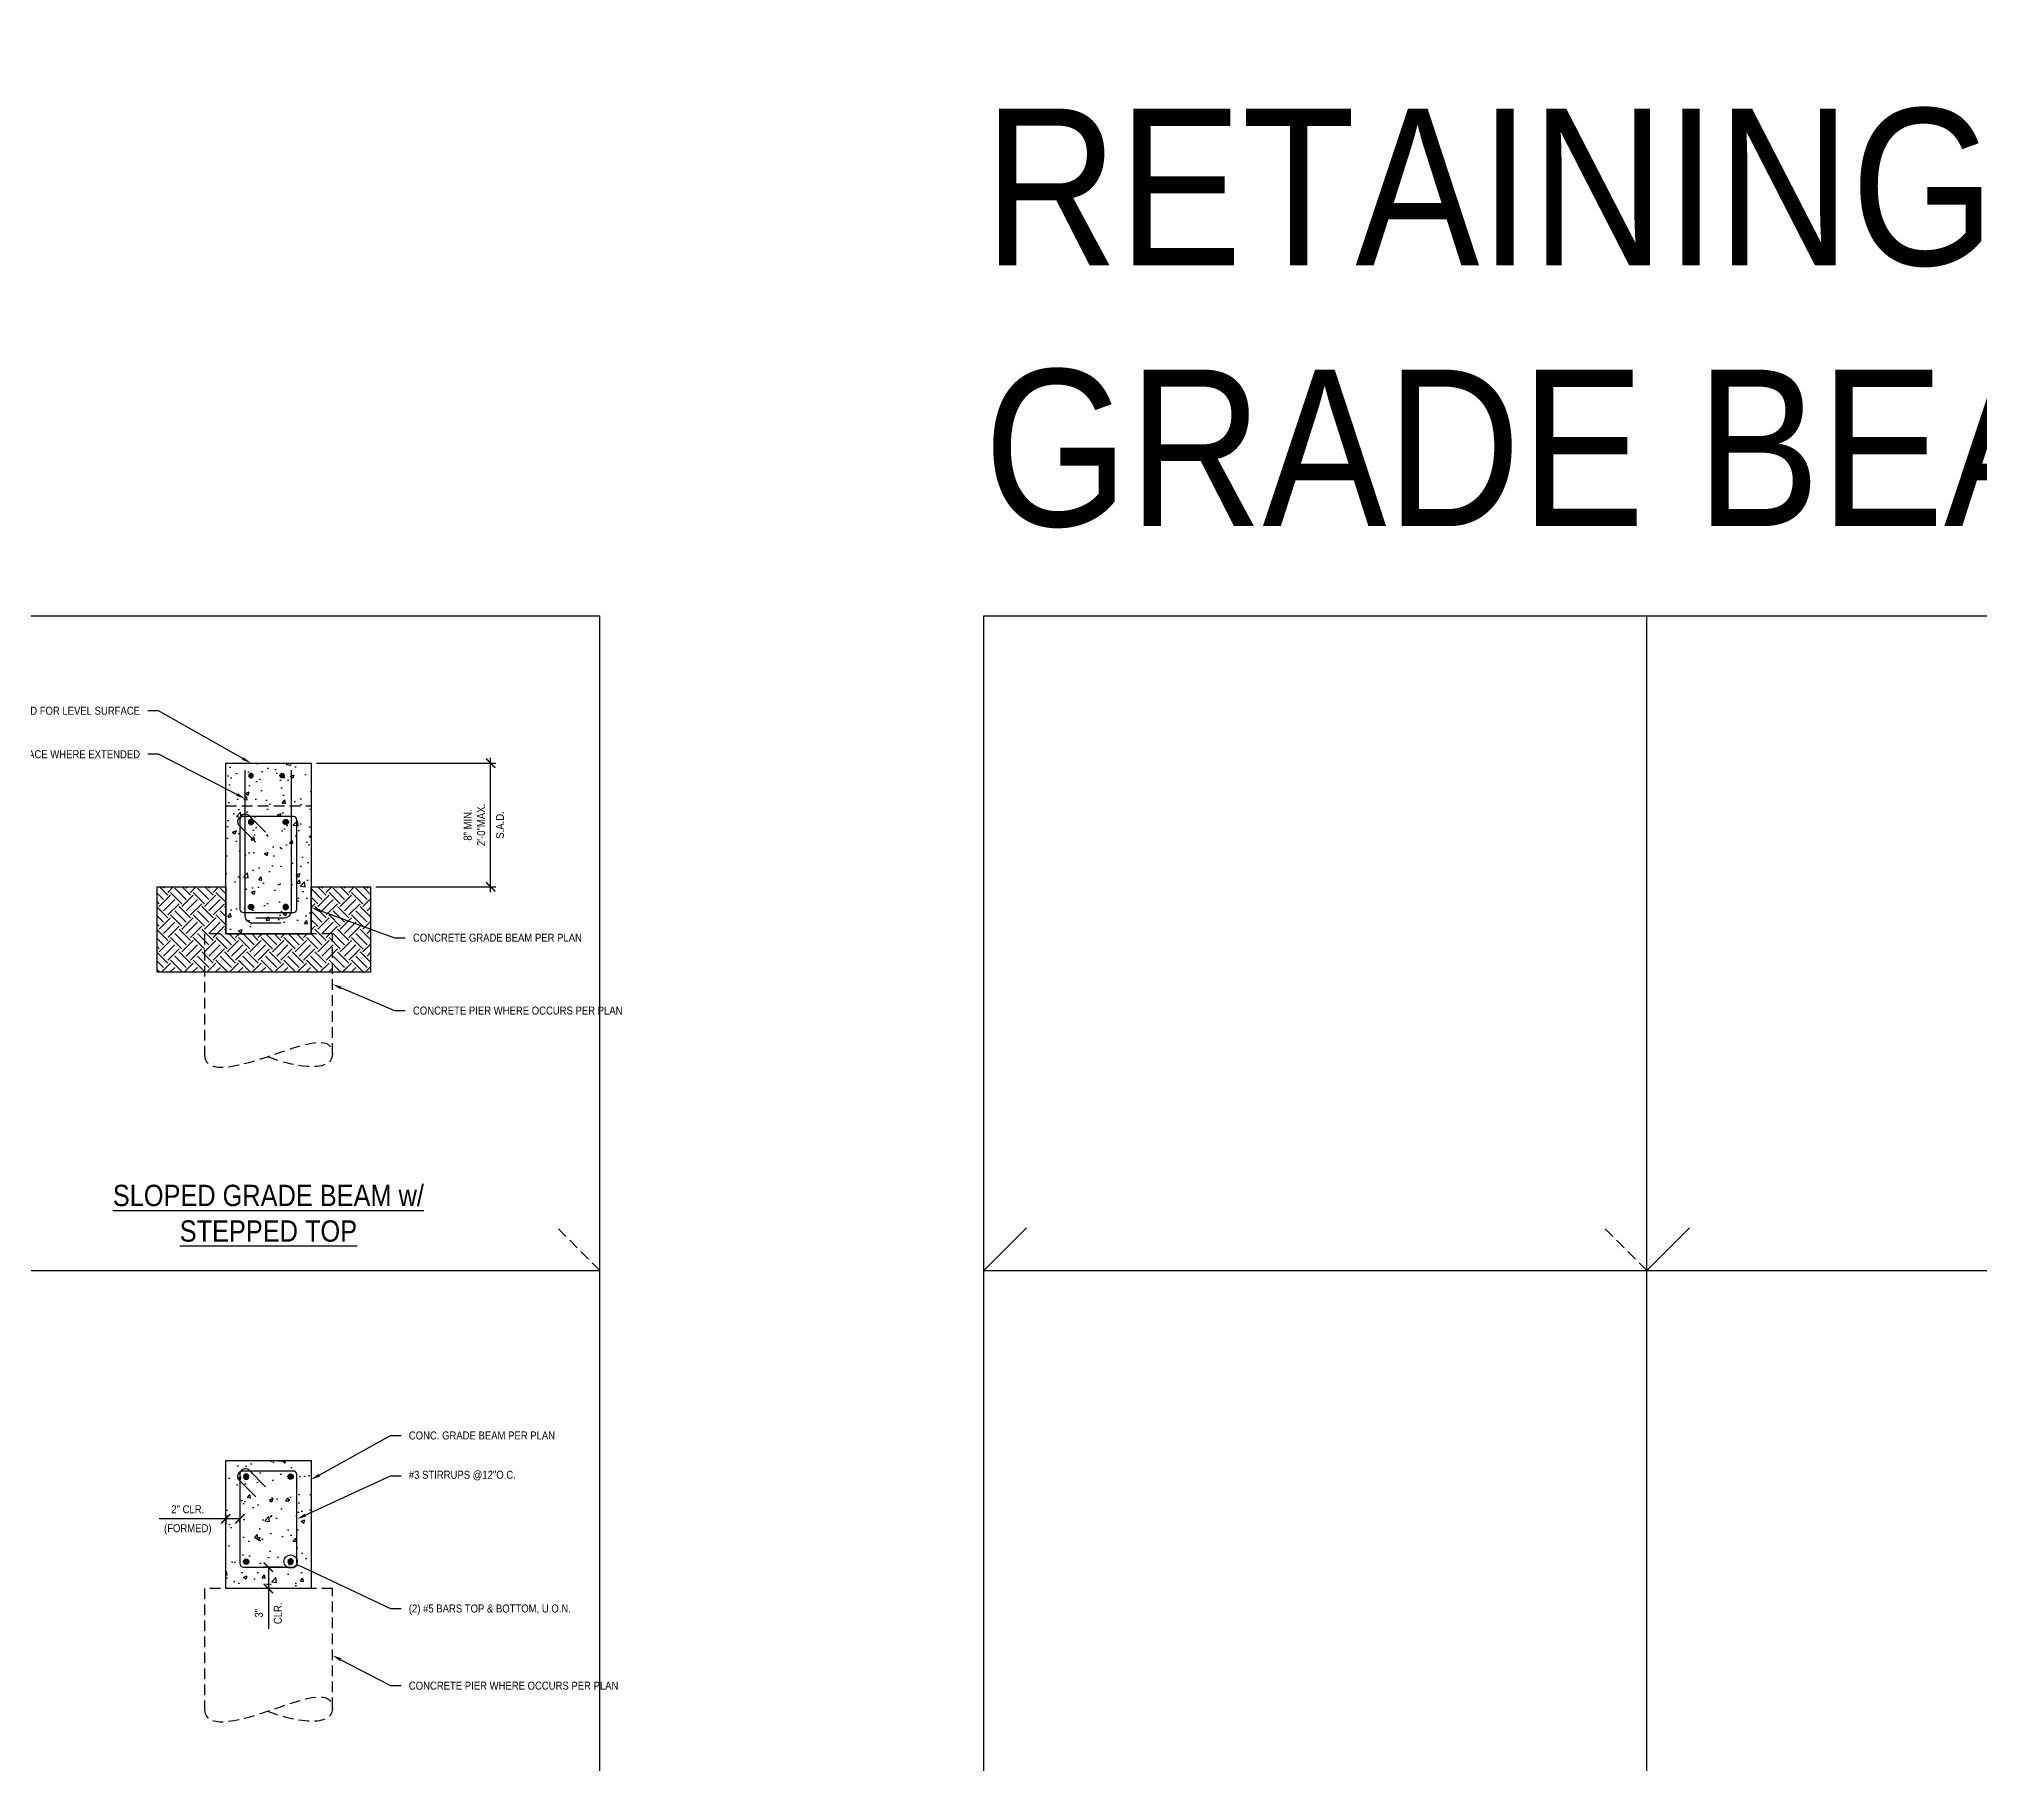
# Model space of a CAD drawing. Header units: inches. Extents: x -2661 to 42767, y -1222 to 9099.
# Drawn here: x -188 to 84.8, y 1590.3 to 1832.7 of the extents above; entities that cross this region are included whole.
import ezdxf
from ezdxf import colors
from ezdxf.entities.mleader import LeaderData, LeaderLine
from ezdxf.math import Vec2, Vec3

# ---------------------------------------------------------------- set-up
doc = ezdxf.new("R2010")
doc.units = ezdxf.units.IN
doc.header["$LTSCALE"] = 12
doc.header["$MEASUREMENT"] = 0
doc.header["$PDMODE"] = 3
doc.linetypes.add('HIDDEN2', pattern=[0.1875, 0.125, -0.0625])
doc.layers.get('0').update_dxf_attribs({"linetype": 'CONTINUOUS'})
doc.layers.get('DefPoints').update_dxf_attribs({"color": 251, "linetype": 'CONTINUOUS'})
doc.layers.add('DESIGNER COMMENTS', color=221, linetype='CONTINUOUS', plot=False)
doc.layers.add('S-ANNO-GRID-NONPLOT', color=251, linetype='CONTINUOUS', plot=False)
for name, color, linetype in [('S-ANNO-DIMS', 2, 'CONTINUOUS'), ('S-ANNO-NOTE', 4, 'CONTINUOUS'), ('S-CONC', 4, 'CONTINUOUS'), ('S-GRADE', 3, 'CONTINUOUS'), ('S-REBAR', 7, 'CONTINUOUS')]:
    doc.layers.add(name, color=color, linetype=linetype)
doc.layers.add('S-ANNO-NONPLOT', color=253, linetype='CONTINUOUS', plot=False, transparency=0.5)
doc.layers.add('S-HATCH-SOIL', color=7, linetype='CONTINUOUS', true_color=0x8f8f8f, transparency=0.8)
doc.layers.add('S-HATCH2', color=2, linetype='CONTINUOUS', transparency=0.5)
doc.styles.add('Arial', font='arial.ttf', dxfattribs={"width": 0.85})
doc.dimstyles.new('DIM-12_Se', dxfattribs={"dimscale": 12, "dimtxt": 0.09375, "dimasz": 0.109375, "dimexe": 0.0625, "dimexo": 0.0625, "dimgap": 0.0625, "dimtad": 1, "dimdec": 4, "dimzin": 11, "dimdsep": 46, "dimlunit": 4, "dimtxsty": 'Arial', "dimblk": 'ARCHTICK', "dimcen": 0.125, "dimdle": 0.0625, "dimclrd": 256, "dimclre": 256, "dimclrt": 4, "dimadec": 0, "dimazin": 0, "dimtfac": 0.75, "dimtdec": 4, "dimtmove": 0, "dimatfit": 3, "dimfxl": 1, "dimfrac": 1, "dimtolj": 1, "dimtzin": 0, "dimarcsym": 0})

# ---------------------------------------------------------------- blocks, each defined once
blk = doc.blocks.new('Se_24x36_STARTERS_GRID')
for p, q in [((-372.84, 276), (-279.63, 276)), ((-372.84, 184), (-372.84, 276)), ((-279.63, -92), (-279.63, 276)), ((-279.63, 276), (-186.42, 276)), ((-93.21, 276), (0, 276)), ((0, 184), (0, 276)), ((-372.84, 184), (-366.84, 190)), ((-279.63, 184), (-273.63, 190)), ((-372.84, 92), (-372.84, 184)), ((-372.84, 184), (-279.63, 184)), ((-279.63, 184), (-186.42, 184)), ((-93.21, 184), (0, 184)), ((0, 92), (0, 184))]:
    blk.add_line(p, q)
at = {"linetype": 'HIDDEN2'}
for p, q in [((-279.63, 184), (-285.63, 190)), ((0, 184), (-6, 190))]:
    blk.add_line(p, q, dxfattribs=at)
blk = doc.blocks.new('*U521')
h = blk.add_hatch(color=256)
h.dxf.hatch_style = 1
h.paths.add_polyline_path([(0.375, 0, 1), (-0.375, 0, 1)])
at = {"color": 0}
blk.add_circle((0, 0), 0.375, dxfattribs=at)
blk = doc.blocks.new('*U226')
at = {"color": 0, "linetype": 'ByBlock'}
blk.add_open_spline([(0, 0), (0, -2.97), (9.04, -0.78), (17.92, 3.04), (18.01, 0), (18.01, -3.04), (11.7, -1.6), (8.9, -0.41)], degree=3, knots=[0, 0, 0, 0, 8.908055, 18.018583, 18.018583, 18.018583, 27.129112, 27.129112, 27.129112, 27.129112], dxfattribs=at)
blk = doc.blocks.new('_DotBlank')
at = {"color": 0, "lineweight": -2}
blk.add_line((-0.5, 0), (-1, 0), dxfattribs=at)
blk.add_circle((0, 0), 0.5, dxfattribs=at)
blk = doc.blocks.new('_ARCHTICK')
at = {"color": 0, "linetype": 'ByBlock', "const_width": 0.15}
blk.add_lwpolyline([(-0.5, -0.5), (0.5, 0.5)], dxfattribs=at)
blk = doc.blocks.new('*D2146')
at = {"layer": 'DefPoints', "color": 0, "transparency": 16777216}
for p in [(-155.7, 1617.85), (-152.98, 1617.85), (-152.98, 1614.85)]:
    blk.add_point(p, dxfattribs=at)
at = {"layer": 'S-ANNO-DIMS', "lineweight": -2, "transparency": 16777216}
for p, q in [((-153.73, 1617.85), (-156.45, 1617.85)), ((-155.7, 1617.85), (-155.7, 1614.1)), ((-153.73, 1614.85), (-156.45, 1614.85)), ((-155.7, 1614.85), (-155.7, 1609.18))]:
    blk.add_line(p, q, dxfattribs=at)
at = {"layer": 'S-ANNO-DIMS', "lineweight": -2, "transparency": 16777216, "xscale": 1.3125, "yscale": 1.3125, "zscale": 1.3125}
for p, rotation in [((-155.7, 1617.85), 90), ((-155.7, 1614.85), 270)]:
    blk.add_blockref('_ARCHTICK', p, dxfattribs=dict(at, rotation=rotation))
at = {"layer": 'S-ANNO-DIMS', "color": 4, "transparency": 16777216, "char_height": 1.125, "attachment_point": 5, "rotation": 90, "style": 'Arial'}
for s, insert in [('\\A1;CLR.', (-154.37, 1611.36)), ('\\A1;3"', (-157.03, 1611.36))]:
    blk.add_mtext(s, dxfattribs=dict(at, insert=insert))
blk = doc.blocks.new('*D2147')
at = {"layer": 'DefPoints', "color": 0, "transparency": 16777216}
for p in [(-161.7, 1625.37), (-159.7, 1625.37), (-159.7, 1624.64)]:
    blk.add_point(p, dxfattribs=at)
at = {"layer": 'S-ANNO-DIMS', "lineweight": -2, "transparency": 16777216}
for p, q in [((-161.7, 1624.64), (-171.07, 1624.64)), ((-159.7, 1624.64), (-162.45, 1624.64)), ((-161.7, 1624.62), (-161.7, 1623.89)), ((-159.7, 1624.62), (-159.7, 1623.89))]:
    blk.add_line(p, q, dxfattribs=at)
at = {"layer": 'S-ANNO-DIMS', "lineweight": -2, "transparency": 16777216, "xscale": 1.3125, "yscale": 1.3125, "zscale": 1.3125, "rotation": 180}
blk.add_blockref('_ARCHTICK', (-161.7, 1624.64), dxfattribs=at)
at = {"layer": 'S-ANNO-DIMS', "lineweight": -2, "transparency": 16777216, "xscale": 1.3125, "yscale": 1.3125, "zscale": 1.3125}
blk.add_blockref('_ARCHTICK', (-159.7, 1624.64), dxfattribs=at)
at = {"layer": 'S-ANNO-DIMS', "color": 4, "transparency": 16777216, "char_height": 1.125, "attachment_point": 5, "style": 'Arial'}
for s, insert in [('\\A1;2" CLR.', (-167.04, 1625.97)), ('\\A1;(FORMED)', (-167.04, 1623.15))]:
    blk.add_mtext(s, dxfattribs=dict(at, insert=insert))
blk = doc.blocks.new('*D2141')
at = {"layer": 'DefPoints', "color": 0, "transparency": 16777216}
for p in [(-149.7, 1730.85), (-124.47, 1730.85), (-141.33, 1713.47)]:
    blk.add_point(p, dxfattribs=at)
at = {"layer": 'S-ANNO-DIMS', "lineweight": -2, "transparency": 16777216}
for p, q in [((-148.95, 1730.85), (-123.72, 1730.85)), ((-124.47, 1712.72), (-124.47, 1731.6)), ((-140.58, 1713.47), (-123.72, 1713.47))]:
    blk.add_line(p, q, dxfattribs=at)
at = {"layer": 'S-ANNO-DIMS', "lineweight": -2, "transparency": 16777216, "xscale": 1.3125, "yscale": 1.3125, "zscale": 1.3125}
for p, rotation in [((-124.47, 1730.85), 90), ((-124.47, 1713.47), 270)]:
    blk.add_blockref('_ARCHTICK', p, dxfattribs=dict(at, rotation=rotation))
at = {"layer": 'S-ANNO-DIMS', "color": 4, "transparency": 16777216, "char_height": 1.125, "attachment_point": 5, "rotation": 90, "style": 'Arial'}
for s, insert in [('\\A1;8" MIN.\\P2\'-0"MAX.', (-126.73, 1722.16)), ('\\A1;S.A.D.', (-123.14, 1722.16))]:
    blk.add_mtext(s, dxfattribs=dict(at, insert=insert))
blk = doc.blocks.new('*U286')
h = blk.add_hatch(color=256)
h.dxf.hatch_style = 1
h.paths.add_polyline_path([(0.3125, 0, 1), (-0.3125, 0, 1)])
at = {"color": 0}
blk.add_circle((0, 0), 0.3125, dxfattribs=at)

msp = doc.modelspace()

# ---------------------------------------------------------------- hatches: boundary and pattern name
at = {"layer": 'S-HATCH-SOIL'}
h = msp.add_hatch(dxfattribs=at)
h.set_pattern_fill('EARTH', color=256, scale=9, angle=45, style=0)
h.set_pattern_definition([(45, (-4204.6073, 290.343), (2e-16, 3.1819805), [2.25, -2.25]), (45, (-4205.204, 290.9395), (2e-16, 3.1819805), [2.25, -2.25]), (45, (-4205.8006, 291.5362), (2e-16, 3.1819805), [2.25, -2.25]), (135, (-4205.8006, 291.934), (-3.1819805, 7e-16), [2.25, -2.25]), (135, (-4205.204, 292.5305), (-3.1819805, 7e-16), [2.25, -2.25]), (135, (-4204.6073, 293.1272), (-3.1819805, 7e-16), [2.25, -2.25])])
h.paths.add_polyline_path([(-171.33344, 1713.46576), (-161.70453, 1713.46576), (-161.70453, 1706.85224), (-149.70453, 1706.85224), (-149.70453, 1713.46576), (-141.33344, 1713.46576), (-141.33344, 1701.46576), (-171.33344, 1701.46576)])
at = {"layer": 'S-HATCH2'}
h = msp.add_hatch(dxfattribs=at)
h.set_pattern_fill('AR-CONC', color=256, scale=0.75, style=0)
h.set_pattern_definition([(50, (-346.6006, 1364.689), (5.37945, -0.47064), [0.5625, -6.1875]), (355, (-346.6006, 1364.689), (-1.040635, 5.64144), [0.45, -4.95]), (100.4514, (-346.1523, 1364.6496), (4.338816, 5.1708), [0.47805, -5.258566]), (46.1842, (-346.6006, 1366.189), (8.00431, -1.24139), [0.84375, -9.28125]), (96.6356, (-345.9335, 1366.085), (7.00996, 7.30589), [0.71708, -7.88785]), (351.1842, (-346.6006, 1366.189), (7.00996, 7.30589), [0.675, -7.425]), (21, (-345.8506, 1365.814), (4.476803, -3.01964), [0.5625, -6.1875]), (326, (-345.8506, 1365.814), (1.824865, 5.438625), [0.45, -4.95]), (71.4514, (-345.4775, 1365.562), (6.30167, 2.418984), [0.47805, -5.258566]), (37.5, (-346.6006, 1364.6888), (0.091199, 2.496704), [0, -4.89, 0, -5.025, 0, -4.96875]), (7.5, (-346.6006, 1364.6888), (1.973022, 2.958088), [0, -2.865, 0, -4.7775, 0, -1.89375]), (327.5, (-348.273, 1364.6888), (4.003668, -0.169162), [0, -1.875, 0, -5.85, 0, -7.7625]), (317.5, (-349.023, 1364.6888), (4.373896, 0.750787), [0, -2.4375, 0, -3.885, 0, -5.5125])])
h.paths.add_polyline_path([(-161.70453, 1730.85224), (-149.70453, 1730.85224), (-149.70453, 1706.85224), (-161.70453, 1706.85224)])
h = msp.add_hatch(dxfattribs=at)
h.set_pattern_fill('AR-CONC', color=256, scale=0.75, style=0)
h.set_pattern_definition([(50, (-225.521, 1272.689), (5.37945, -0.47064), [0.5625, -6.1875]), (355, (-225.521, 1272.689), (-1.040635, 5.64144), [0.45, -4.95]), (100.4514, (-225.0727, 1272.6496), (4.33882, 5.1708), [0.47805, -5.258566]), (46.1842, (-225.521, 1274.189), (8.00431, -1.2414), [0.84375, -9.28125]), (96.6356, (-224.854, 1274.085), (7.00996, 7.30589), [0.71708, -7.88785]), (351.1842, (-225.521, 1274.189), (7.00996, 7.30589), [0.675, -7.425]), (21, (-224.771, 1273.814), (4.476803, -3.01964), [0.5625, -6.1875]), (326, (-224.771, 1273.814), (1.824865, 5.438625), [0.45, -4.95]), (71.4514, (-224.398, 1273.562), (6.30167, 2.41898), [0.47805, -5.258566]), (37.5, (-225.521, 1272.6888), (0.091199, 2.496704), [0, -4.89, 0, -5.025, 0, -4.96875]), (7.5, (-225.521, 1272.6888), (1.973022, 2.958088), [0, -2.865, 0, -4.7775, 0, -1.89375]), (327.5, (-227.1934, 1272.6888), (4.003668, -0.169162), [0, -1.875, 0, -5.85, 0, -7.7625]), (317.5, (-227.9434, 1272.6888), (4.373896, 0.750787), [0, -2.4375, 0, -3.885, 0, -5.5125])])
h.paths.add_polyline_path([(-161.70453, 1632.85224), (-149.70453, 1632.85224), (-149.70453, 1614.85224), (-161.70453, 1614.85224)])

# ---------------------------------------------------------------- linework, layer by layer
at = {"layer": 'DESIGNER COMMENTS', "color": 2, "linetype": 'HIDDEN2'}
msp.add_line((-161.70453, 1724.85224), (-149.70453, 1724.85224), dxfattribs=at)
at = {"layer": 'S-ANNO-NONPLOT'}
msp.add_lwpolyline([(-171.33344, 1713.46576), (-161.70453, 1713.46576), (-161.70453, 1706.85224), (-149.70453, 1706.85224), (-149.70453, 1713.46576), (-141.33344, 1713.46576), (-141.33344, 1701.46576), (-171.33344, 1701.46576)], close=True, dxfattribs=at)
at = {"layer": 'S-CONC'}
for points in [[(-161.70453, 1730.85224), (-149.70453, 1730.85224), (-149.70453, 1706.85224), (-161.70453, 1706.85224)], [(-161.70453, 1632.85224), (-149.70453, 1632.85224), (-149.70453, 1614.85224), (-161.70453, 1614.85224)]]:
    msp.add_lwpolyline(points, close=True, dxfattribs=at)
at = {"layer": 'S-CONC', "color": 2, "linetype": 'HIDDEN2'}
for points in [[(-146.70453, 1690.00089), (-146.70453, 1706.85224), (-164.70453, 1706.85224), (-164.71159, 1689.99758)], [(-146.70453, 1598.00089), (-146.70453, 1614.85224), (-164.70452, 1614.85224), (-164.71159, 1597.99758)]]:
    msp.add_lwpolyline(points, dxfattribs=at)
at = {"layer": 'S-GRADE'}
for points in [[(-171.33344, 1713.46576), (-161.70453, 1713.46576)], [(-149.70453, 1713.46576), (-141.33344, 1713.46576)]]:
    msp.add_lwpolyline(points, dxfattribs=at)
at = {"layer": 'S-REBAR'}
for points in [[(-153.95453, 1708.35224), (-157.95453, 1708.35224, -0.414213562), (-158.95453, 1709.35224), (-158.95453, 1729.85224)], [(-157.45453, 1709.10224), (-153.45453, 1709.10224, 0.414213562), (-152.45453, 1710.10224), (-152.45453, 1729.85224)], [(-156.09374, 1721.13595), (-158.4242, 1723.4664, 0.668178638), (-159.70453, 1722.93607), (-159.70453, 1710.33829, 0.414213562), (-159.21847, 1709.85224), (-152.19058, 1709.85224, 0.414213562), (-151.70453, 1710.33829), (-151.70453, 1722.86618, 0.414213562), (-152.19058, 1723.35224), (-159.28836, 1723.35224, 0.668178638), (-159.81869, 1722.07191), (-157.48824, 1719.74145)], [(-156.09374, 1629.13595), (-158.4242, 1631.4664, 0.668178638), (-159.70453, 1630.93607), (-159.70453, 1618.33829, 0.414213562), (-159.21847, 1617.85224), (-152.19058, 1617.85224, 0.414213562), (-151.70453, 1618.33829), (-151.70453, 1630.86618, 0.414213562), (-152.19058, 1631.35224), (-159.28836, 1631.35224, 0.668178638), (-159.81869, 1630.07191), (-157.48824, 1627.74145)]]:
    msp.add_lwpolyline(points, format="xyb", dxfattribs=at)

# ---------------------------------------------------------------- block references
at = {"layer": 'S-ANNO-GRID-NONPLOT'}
for p in [(-109.09998, 1475.54657), (317.73642, 1475.54657)]:
    msp.add_blockref('Se_24x36_STARTERS_GRID', p, dxfattribs=at)
at = {"layer": 'S-CONC', "color": 2, "linetype": 'HIDDEN2'}
for p in [(-164.71159, 1689.99758), (-164.71159, 1597.99758)]:
    msp.add_blockref('*U226', p, dxfattribs=at)
at = {"layer": 'S-REBAR', "linetype": 'ByBlock', "xscale": -1}
for name, p in [('*U286', (-158.14773, 1729.08756)), ('*U521', (-158.14773, 1722.5746)), ('*U521', (-158.82783, 1630.5746))]:
    msp.add_blockref(name, p, dxfattribs=at)
at = {"layer": 'S-REBAR', "linetype": 'ByBlock'}
for name, p in [('*U286', (-153.78123, 1729.08756)), ('*U521', (-153.26132, 1722.5746)), ('*U521', (-152.58122, 1630.5746))]:
    msp.add_blockref(name, p, dxfattribs=at)
at = {"layer": 'S-REBAR', "linetype": 'ByBlock', "rotation": 180}
for p in [(-158.14773, 1710.62987), (-158.82783, 1618.62987)]:
    msp.add_blockref('*U521', p, dxfattribs=at)
at = {"layer": 'S-REBAR', "linetype": 'ByBlock', "xscale": -1, "rotation": 180}
for p in [(-153.26132, 1710.62987), (-152.58122, 1618.62987)]:
    msp.add_blockref('*U521', p, dxfattribs=at)

# ---------------------------------------------------------------- texts
at = {"layer": 'S-ANNO-NOTE', "color": 2, "insert": (-55.09998, 1757.54657), "char_height": 22, "width": 385.2088404, "attachment_point": 7, "style": 'Arial'}
msp.add_mtext('\\A1;\\pxql,t10;RETAINING WALL w/ PIER & GRADE BEAM (CC 08-01)', dxfattribs=at)
at = {"layer": 'S-ANNO-NOTE', "color": 191, "insert": (-155.70453, 1663.54657), "char_height": 3, "width": 46.5599748, "attachment_point": 8, "style": 'Arial'}
msp.add_mtext('\\pxt25;{\\LSLOPED GRADE BEAM w/ STEPPED TOP}', dxfattribs=at)

# ---------------------------------------------------------------- dimensions: what is measured, and where the dimension line sits
at = {"layer": 'S-ANNO-DIMS'}
dim = msp.add_linear_dim(base=(-124.46746, 1730.85224), p1=(-141.33344, 1713.46576), p2=(-149.70453, 1730.85224), angle=90, text='8" MIN.\\P2\'-0"MAX.\\XS.A.D.', dimstyle='DIM-12_Se', dxfattribs=at)
dim.commit()
dim.dimension.update_dxf_attribs({"geometry": '*D2141', "text_midpoint": (-124.46746, 1722.159)})
dim = msp.add_linear_dim(base=(-159.70453, 1624.63718), p1=(-161.70453, 1625.36612), p2=(-159.70453, 1625.36612), text='<> CLR.\\X(FORMED)', dimstyle='DIM-12_Se', dxfattribs=at)
dim.commit()
dim.dimension.update_dxf_attribs({"geometry": '*D2147', "text_midpoint": (-167.0415, 1624.63718), "dimtype": 160})
dim = msp.add_linear_dim(base=(-155.70453, 1617.85224), p1=(-152.98067, 1614.85224), p2=(-152.98067, 1617.85224), angle=90, text='<>\\XCLR.', dimstyle='DIM-12_Se', dxfattribs=at)
dim.commit()
dim.dimension.update_dxf_attribs({"geometry": '*D2146', "text_midpoint": (-155.70453, 1611.35928), "dimtype": 160})

# ---------------------------------------------------------------- leaders
at = {"layer": 'DESIGNER COMMENTS'}
ml = msp.add_multileader_mtext('Standard', dxfattribs=at)
ml.set_content('\\A1;{\\C221;**OR REMOVE BLOCKING  AND CHECK STEEL BEAM FOR COMPRESSION/FULLY UNBRACED**}', color=4, style='Arial')
ml.set_leader_properties(color=2)
ml.build(insert=Vec2(0, 0))
ml.multileader.update_dxf_attribs({"dogleg_length": 0.36, "arrow_head_size": 1.3125, "scale": 12})
ctx = ml.context
ctx.base_point, ctx.scale, ctx.char_height, ctx.arrow_head_size, ctx.landing_gap_size, ctx.plane_origin = Vec3(-821.89359, 2812.87241), 12, 1.125, 1.3125, 1.08, Vec3(-798.84089, 3112.57783)
ctx.text_align_type = 2
notes = []
notes.append((ctx, [(0, (0, 0, 0), (0, 0), (1, 0), 1, [])]))
ctx.mtext.insert, ctx.mtext.width, ctx.mtext.alignment, ctx.mtext.flow_direction = Vec3(-803.19341, 2813.4445), 18.6130968, 3, 5
ml = msp.add_multileader_mtext('Standard', dxfattribs=at)
ml.set_content('\\A1;{\\C221;**OR REMOVE BLOCKING  AND CHECK STEEL BEAM FOR COMPRESSION/FULLY UNBRACED**}', color=4, style='Arial')
ml.set_leader_properties(color=2)
ml.build(insert=Vec2(0, 0))
ml.multileader.update_dxf_attribs({"dogleg_length": 0.36, "arrow_head_size": 1.3125, "scale": 12})
ctx = ml.context
ctx.base_point, ctx.scale, ctx.char_height, ctx.arrow_head_size, ctx.landing_gap_size, ctx.plane_origin = Vec3(-919.29777, 2809.54938), 12, 1.125, 1.3125, 1.08, Vec3(-896.24507, 3109.25481)
ctx.text_align_type = 2
notes.append((ctx, [(0, (0, 0, 0), (0, 0), (1, 0), 1, [])]))
ctx.mtext.insert, ctx.mtext.width, ctx.mtext.alignment, ctx.mtext.flow_direction = Vec3(-900.59759, 2810.12148), 18.6130968, 3, 5
ml = msp.add_multileader_mtext('Standard', dxfattribs=at)
ml.set_content('\\A1;{\\C221;**OR REMOVE BLOCKING  AND CHECK STEEL BEAM FOR COMPRESSION/FULLY UNBRACED**}', color=4, style='Arial')
ml.set_leader_properties(color=2)
ml.build(insert=Vec2(0, 0))
ml.multileader.update_dxf_attribs({"dogleg_length": 0.36, "arrow_head_size": 1.3125, "scale": 12})
ctx = ml.context
ctx.base_point, ctx.scale, ctx.char_height, ctx.arrow_head_size, ctx.landing_gap_size, ctx.plane_origin = Vec3(-801.79391, 2704.25533), 12, 1.125, 1.3125, 1.08, Vec3(-778.74122, 3003.96076)
ctx.text_align_type = 2
notes.append((ctx, [(0, (0, 0, 0), (0, 0), (1, 0), 1, [])]))
ctx.mtext.insert, ctx.mtext.width, ctx.mtext.alignment, ctx.mtext.flow_direction = Vec3(-783.09374, 2704.82743), 18.6130968, 3, 5
ml = msp.add_multileader_mtext('Standard', dxfattribs=at)
ml.set_content('\\A1;{\\C221;**OR REMOVE BLOCKING  AND CHECK STEEL BEAM FOR COMPRESSION/FULLY UNBRACED**}', color=4, style='Arial')
ml.set_leader_properties(color=2)
ml.build(insert=Vec2(0, 0))
ml.multileader.update_dxf_attribs({"dogleg_length": 0.36, "arrow_head_size": 1.3125, "scale": 12})
ctx = ml.context
ctx.base_point, ctx.scale, ctx.char_height, ctx.arrow_head_size, ctx.landing_gap_size, ctx.plane_origin = Vec3(-899.76304, 2702.80006), 12, 1.125, 1.3125, 1.08, Vec3(-876.71034, 3002.50548)
ctx.text_align_type = 2
notes.append((ctx, [(0, (0, 0, 0), (0, 0), (1, 0), 1, [])]))
ctx.mtext.insert, ctx.mtext.width, ctx.mtext.alignment, ctx.mtext.flow_direction = Vec3(-881.06286, 2703.37215), 18.6130968, 3, 5
ml = msp.add_multileader_mtext('Standard', dxfattribs=at)
ml.set_content('\\A1;{\\C221;**OR REMOVE BLOCKING  AND CHECK STEEL BEAM FOR COMPRESSION/FULLY UNBRACED**}', color=4, style='Arial')
ml.set_leader_properties(color=2)
ml.build(insert=Vec2(0, 0))
ml.multileader.update_dxf_attribs({"dogleg_length": 0.36, "arrow_head_size": 1.3125, "scale": 12})
ctx = ml.context
ctx.base_point, ctx.scale, ctx.char_height, ctx.arrow_head_size, ctx.landing_gap_size, ctx.plane_origin = Vec3(-912.68205, 2632.22233), 12, 1.125, 1.3125, 1.08, Vec3(-889.62935, 2924.45911)
ctx.text_align_type = 2
notes.append((ctx, [(0, (0, 0, 0), (0, 0), (1, 0), 1, [])]))
ctx.mtext.insert, ctx.mtext.width, ctx.mtext.alignment, ctx.mtext.flow_direction = Vec3(-893.98187, 2632.79442), 18.6130968, 3, 5
at = {"layer": 'S-ANNO-NOTE'}
ml = msp.add_multileader_mtext('Standard', dxfattribs=at)
ml.set_content('\\A1;STEP TOP OF GRADE BEAM AS REQUIRED FOR LEVEL SURFACE', color=4, style='Arial')
ml.set_leader_properties(color=2)
ml.build(insert=Vec2(0, 0))
ml.multileader.update_dxf_attribs({"dogleg_length": 0.36, "arrow_head_size": 1.3125, "scale": 12})
ctx = ml.context
ctx.base_point, ctx.scale, ctx.char_height, ctx.arrow_head_size, ctx.landing_gap_size, ctx.plane_origin = Vec3(-191.27028, 1738.21091), 12, 1.125, 1.3125, 1.08, Vec3(-120.02065, 2035.98324)
ctx.text_align_type = 2
notes.append((ctx, [(0, (1, 1, 0), (-171.1727, 1738.21091), (-1, 0), 1.5, [(0, [(-158.15521, 1730.85224)], 0, [])])]))
ctx.mtext.insert, ctx.mtext.width, ctx.mtext.alignment, ctx.mtext.flow_direction = Vec3(-173.7527, 1738.78301), 17.75, 3, 5
ml = msp.add_multileader_mtext('Standard', dxfattribs=at)
ml.set_content('\\A1;#4 BAR @12"O.C. EACH WAY EACH FACE WHERE EXTENDED', color=4, style='Arial')
ml.set_leader_properties(color=2)
ml.build(insert=Vec2(0, 0))
ml.multileader.update_dxf_attribs({"dogleg_length": 0.36, "arrow_head_size": 1.3125, "scale": 12})
ctx = ml.context
ctx.base_point, ctx.scale, ctx.char_height, ctx.arrow_head_size, ctx.landing_gap_size, ctx.plane_origin = Vec3(-191.14765, 1732.10617), 12, 1.125, 1.3125, 1.08, Vec3(-120.02065, 2029.11369)
ctx.text_align_type = 2
notes.append((ctx, [(0, (1, 1, 0), (-171.1727, 1732.10617), (-1, 0), 1.5, [(0, [(-158.95453, 1725.84777)], 0, [])])]))
ctx.mtext.insert, ctx.mtext.width, ctx.mtext.alignment, ctx.mtext.flow_direction = Vec3(-173.7527, 1732.66867), 17.75, 3, 5
ml = msp.add_multileader_mtext('Standard', dxfattribs=at)
ml.set_content('{\\C4;CONCRETE GRADE BEAM PER PLAN}', color=4, style='Arial')
ml.set_leader_properties(color=2)
ml.build(insert=Vec2(0, 0))
ml.multileader.update_dxf_attribs({"dogleg_length": 0.36, "arrow_head_size": 1.3125, "scale": 12})
ctx = ml.context
ctx.base_point, ctx.scale, ctx.char_height, ctx.arrow_head_size, ctx.landing_gap_size, ctx.plane_origin = Vec3(-136.45395, 1706.31691), 12, 1.125, 1.3125, 1.08, Vec3(-182.23884, 2004.65173)
notes.append((ctx, [(0, (1, 1, 0), (-137.95395, 1706.31691), (1, 0), 1.5, [(0, [(-149.70453, 1710.57309)], 0, [])])]))
ctx.mtext.insert, ctx.mtext.width, ctx.mtext.flow_direction = Vec3(-135.37395, 1706.87979), 14.7013617, 5
ml = msp.add_multileader_mtext('Standard', dxfattribs=at)
ml.set_content('CONCRETE PIER WHERE OCCURS PER PLAN', color=4, style='Arial')
ml.set_leader_properties(color=2)
ml.build(insert=Vec2(0, 0))
ml.multileader.update_dxf_attribs({"dogleg_length": 0.36, "arrow_head_size": 1.3125, "scale": 12})
ctx = ml.context
ctx.base_point, ctx.scale, ctx.char_height, ctx.arrow_head_size, ctx.landing_gap_size, ctx.plane_origin = Vec3(-136.45395, 1696.07885), 12, 1.125, 1.3125, 1.08, Vec3(-182.23884, 1993.85117)
notes.append((ctx, [(0, (1, 1, 0), (-137.95395, 1696.07885), (1, 0), 1.5, [(0, [(-146.70058, 1699.77253)], 0, [])])]))
ctx.mtext.insert, ctx.mtext.width, ctx.mtext.flow_direction = Vec3(-135.37395, 1696.64135), 14.7013617, 5
ml = msp.add_multileader_mtext('Standard', dxfattribs=at)
ml.set_content('{\\C4;CONCRETE STEM WALL}', color=4, style='Arial')
ml.set_leader_properties(color=2)
ml.build(insert=Vec2(0, 0))
ml.multileader.update_dxf_attribs({"dogleg_length": 0.36, "arrow_head_size": 1.3125, "scale": 12})
ctx = ml.context
ctx.base_point, ctx.scale, ctx.char_height, ctx.arrow_head_size, ctx.landing_gap_size, ctx.plane_origin = Vec3(205.16293, 1697.54241), 12, 1.125, 1.3125, 1.08, Vec3(276.86501, 1942.72181)
ctx.text_align_type = 2
notes.append((ctx, [(0, (1, 1, 0), (224.29578, 1697.54241), (-1, 0), 1.5, [(0, [(233.86703, 1690.8268)], 0, [])])]))
ctx.mtext.insert, ctx.mtext.width, ctx.mtext.alignment, ctx.mtext.flow_direction = Vec3(221.71578, 1698.1145), 25.1297721, 3, 5
ml = msp.add_multileader_mtext('Standard', dxfattribs=at)
ml.set_content('{\\C256;#\\C221;#\\C256; BARS @\\C221;##\\C256;"O.C. }', color=4, style='Arial')
ml.set_leader_properties(color=2)
ml.set_arrow_properties(name='DOTBLANK')
ml.build(insert=Vec2(0, 0))
ml.multileader.update_dxf_attribs({"dogleg_length": 0.36, "arrow_head_size": 1.875, "scale": 12})
ctx = ml.context
ctx.base_point, ctx.scale, ctx.char_height, ctx.arrow_head_size, ctx.landing_gap_size, ctx.plane_origin = Vec3(208.83725, 1689.96928), 12, 1.125, 1.875, 1.08, Vec3(276.86501, 1948.82887)
ctx.text_align_type = 2
notes.append((ctx, [(0, (1, 1, 0), (224.29578, 1689.96928), (-1, 0), 1.5, [(1, [(240.86703, 1676.91369)], 0, [])])]))
ctx.mtext.insert, ctx.mtext.width, ctx.mtext.alignment, ctx.mtext.flow_direction = Vec3(221.71578, 1690.69715), 19.2193138, 3, 5
ml = msp.add_multileader_mtext('Standard', dxfattribs=at)
ml.set_content('{\\C256;#\\C221;#\\C256; BARS @\\C221;##\\C256;"O.C. }', color=4, style='Arial')
ml.set_leader_properties(color=2)
ml.build(insert=Vec2(0, 0))
ml.multileader.update_dxf_attribs({"dogleg_length": 0.36, "arrow_head_size": 1.3125, "scale": 12})
ctx = ml.context
ctx.base_point, ctx.scale, ctx.char_height, ctx.arrow_head_size, ctx.landing_gap_size, ctx.plane_origin = Vec3(208.83725, 1682.44296), 12, 1.125, 1.3125, 1.08, Vec3(276.86501, 1926.78921)
ctx.text_align_type = 2
notes.append((ctx, [(0, (1, 1, 0), (224.29578, 1682.44296), (-1, 0), 1.5, [(0, [(241.86703, 1667.43283)], 0, [])])]))
ctx.mtext.insert, ctx.mtext.width, ctx.mtext.alignment, ctx.mtext.flow_direction = Vec3(221.71578, 1683.17083), 25.1297721, 3, 5
ml = msp.add_multileader_mtext('Standard', dxfattribs=at)
ml.set_content('{\\C221;#} TOP BARS @{\\C221;##}"O.C.', color=4, style='Arial')
ml.set_leader_properties(color=2)
ml.build(insert=Vec2(0, 0))
ml.multileader.update_dxf_attribs({"dogleg_length": 0.36, "arrow_head_size": 1.3125, "scale": 12})
ctx = ml.context
ctx.base_point, ctx.scale, ctx.char_height, ctx.arrow_head_size, ctx.landing_gap_size, ctx.plane_origin = Vec3(180.36414, 1661.09091), 12, 1.125, 1.3125, 1.08, Vec3(206.39681, 1377.04444)
ctx.text_align_type = 2
notes.append((ctx, [(1, (1, 1, 0), (198.19699, 1661.09091), (-1, 0), 1.5, [(0, [(212.52765, 1645.37011)], 0, [])])]))
ctx.mtext.insert, ctx.mtext.width, ctx.mtext.alignment, ctx.mtext.flow_direction = Vec3(195.61699, 1661.81878), 19.2193138, 3, 5
ml = msp.add_multileader_mtext('Standard', dxfattribs=at)
ml.set_content('{\\C221;#} BARS @{\\C221;##}"O.C. TOP & BOTTOM', color=4, style='Arial')
ml.set_leader_properties(color=2)
ml.set_arrow_properties(name='DOTBLANK')
ml.build(insert=Vec2(0, 0))
ml.multileader.update_dxf_attribs({"dogleg_length": 0.36, "arrow_head_size": 1.875, "scale": 12})
ctx = ml.context
ctx.base_point, ctx.scale, ctx.char_height, ctx.arrow_head_size, ctx.landing_gap_size, ctx.plane_origin = Vec3(179.01652, 1656.38696), 12, 1.125, 1.875, 1.08, Vec3(180.44591, 1374.62963)
ctx.text_align_type = 2
notes.append((ctx, [(1, (1, 1, 0), (198.19699, 1656.38696), (-1, 0), 1.5, [(0, [(208.00488, 1644.62099)], 0, [])])]))
ctx.mtext.insert, ctx.mtext.width, ctx.mtext.defined_height, ctx.mtext.alignment, ctx.mtext.flow_direction = Vec3(195.61699, 1656.95905), 16.6970975, 3.37736, 3, 5
ml = msp.add_multileader_mtext('Standard', dxfattribs=at)
ml.set_content('\\A1;CONCRETE WALL PER PLAN', color=4, style='Arial')
ml.set_leader_properties(color=2)
ml.build(insert=Vec2(0, 0))
ml.multileader.update_dxf_attribs({"dogleg_length": 0.36, "arrow_head_size": 1.3125, "scale": 12})
ctx = ml.context
ctx.base_point, ctx.scale, ctx.char_height, ctx.arrow_head_size, ctx.landing_gap_size, ctx.plane_origin = Vec3(-329.24035, 1642.42761), 12, 1.125, 1.3125, 1.08, Vec3(-376.78915, 1939.21398)
notes.append((ctx, [(0, (1, 1, 0), (-330.74035, 1642.42761), (1, 0), 1.5, [(0, [(-341.52728, 1637.6629)], 0, [])])]))
ctx.mtext.insert, ctx.mtext.width, ctx.mtext.flow_direction = Vec3(-328.16035, 1642.9997), 19.5918972, 5
ml = msp.add_multileader_mtext('Standard', dxfattribs=at)
ml.set_content('\\A1;{\\C4;FINISH GRADE, S.A.D.}', color=4, style='Arial')
ml.set_leader_properties(color=2)
ml.build(insert=Vec2(0, 0))
ml.multileader.update_dxf_attribs({"dogleg_length": 0.36, "arrow_head_size": 1.3125, "scale": 12})
ctx = ml.context
ctx.base_point, ctx.scale, ctx.char_height, ctx.arrow_head_size, ctx.landing_gap_size, ctx.plane_origin = Vec3(-329.24035, 1636.42761), 12, 1.125, 1.3125, 1.08, Vec3(-376.78915, 1933.21398)
notes.append((ctx, [(0, (1, 1, 0), (-330.74035, 1636.42761), (1, 0), 1.5, [(0, [(-333.22017, 1631.6629)], 0, [])])]))
ctx.mtext.insert, ctx.mtext.width, ctx.mtext.flow_direction = Vec3(-328.16035, 1637.10138), 19.5918972, 5
ml = msp.add_multileader_mtext('Standard', dxfattribs=at)
ml.set_content('CONCRETE STRUCTURAL SLAB', color=4, style='Arial')
ml.set_leader_properties(color=2)
ml.build(insert=Vec2(0, 0))
ml.multileader.update_dxf_attribs({"dogleg_length": 0.36, "arrow_head_size": 1.3125, "scale": 12})
ctx = ml.context
ctx.base_point, ctx.scale, ctx.char_height, ctx.arrow_head_size, ctx.landing_gap_size, ctx.plane_origin = Vec3(146.55713, 1630.77185), 12, 1.125, 1.3125, 1.08, Vec3(173.08712, 1914.81832)
ctx.text_align_type = 2
notes.append((ctx, [(1, (1, 1, 0), (166.95086, 1630.77185), (-1, 0), 1.5, [(0, [(171.86703, 1637.89862)], 0, [])])]))
ctx.mtext.insert, ctx.mtext.width, ctx.mtext.alignment, ctx.mtext.flow_direction = Vec3(164.37086, 1631.34394), 17.3000508, 3, 5
ml = msp.add_multileader_mtext('Standard', dxfattribs=at)
ml.set_content('{\\C4;CONC. GRADE BEAM PER PLAN}', color=4, style='Arial')
ml.set_leader_properties(color=2)
ml.build(insert=Vec2(0, 0))
ml.multileader.update_dxf_attribs({"dogleg_length": 0.36, "arrow_head_size": 1.3125, "scale": 12})
ctx = ml.context
ctx.base_point, ctx.scale, ctx.char_height, ctx.arrow_head_size, ctx.landing_gap_size, ctx.plane_origin = Vec3(-137.036, 1636.35486), 12, 1.125, 1.3125, 1.08, Vec3(-182.24279, 1922.70277)
notes.append((ctx, [(0, (1, 1, 0), (-138.536, 1636.35486), (1, 0), 1.5, [(0, [(-149.70453, 1630.14393)], 0, [])])]))
ctx.mtext.insert, ctx.mtext.width, ctx.mtext.flow_direction = Vec3(-135.956, 1636.91774), 15.7945233, 5
ml = msp.add_multileader_mtext('Standard', dxfattribs=at)
ml.set_content('\\A1;FINISH GRADE, S.A.D.', color=4, style='Arial')
ml.set_leader_properties(color=2)
ml.build(insert=Vec2(0, 0))
ml.multileader.update_dxf_attribs({"dogleg_length": 0.36, "arrow_head_size": 1.3125, "scale": 12})
ctx = ml.context
ctx.base_point, ctx.scale, ctx.char_height, ctx.arrow_head_size, ctx.landing_gap_size, ctx.plane_origin = Vec3(-233.76227, 1631.48135), 12, 1.125, 1.3125, 1.08, Vec3(-280.11151, 1927.21398)
notes.append((ctx, [(0, (1, 1, 0), (-235.26227, 1631.48135), (1, 0), 1.5, [(0, [(-236.54253, 1625.6629)], 0, [])])]))
ctx.mtext.insert, ctx.mtext.width, ctx.mtext.flow_direction = Vec3(-232.68227, 1632.05344), 9.7642173, 5
ml = msp.add_multileader_mtext('Standard', dxfattribs=at)
ml.set_content('#3 STIRRUPS @12"O.C.', color=4, style='Arial')
ml.set_leader_properties(color=2)
ml.build(insert=Vec2(0, 0))
ml.multileader.update_dxf_attribs({"dogleg_length": 0.36, "arrow_head_size": 1.3125, "scale": 12})
ctx = ml.context
ctx.base_point, ctx.scale, ctx.char_height, ctx.arrow_head_size, ctx.landing_gap_size, ctx.plane_origin = Vec3(-137.036, 1630.66396), 12, 1.125, 1.3125, 1.08, Vec3(-182.24279, 1917.01187)
notes.append((ctx, [(0, (1, 1, 0), (-138.536, 1630.66396), (1, 0), 1.5, [(0, [(-151.70453, 1624.60224)], 0, [])])]))
ctx.mtext.insert, ctx.mtext.width, ctx.mtext.flow_direction = Vec3(-135.956, 1631.39184), 16.9232256, 5
ml = msp.add_multileader_mtext('Standard', dxfattribs=at)
ml.set_content('CONCRETE PIER PER PLAN, TYP.', color=4, style='Arial')
ml.set_leader_properties(color=2)
ml.build(insert=Vec2(0, 0))
ml.multileader.update_dxf_attribs({"dogleg_length": 0.36, "arrow_head_size": 1.3125, "scale": 12})
ctx = ml.context
ctx.base_point, ctx.scale, ctx.char_height, ctx.arrow_head_size, ctx.landing_gap_size, ctx.plane_origin = Vec3(152.38921, 1610.68668), 12, 1.125, 1.3125, 1.08, Vec3(212.91552, 1909.61308)
ctx.text_align_type = 2
notes.append((ctx, [(0, (1, 1, 0), (166.95086, 1610.68668), (-1, 0), 1.5, [(0, [(177.86487, 1621.38505)], 0, [])])]))
ctx.mtext.insert, ctx.mtext.width, ctx.mtext.alignment, ctx.mtext.flow_direction = Vec3(164.37086, 1611.36045), 13.62361, 3, 5
ml = msp.add_multileader_mtext('Standard', dxfattribs=at)
ml.set_content('{\\C4;(2) #5 BARS TOP & BOTTOM, U.O.N.}', color=4, style='Arial')
ml.set_leader_properties(color=2)
ml.set_arrow_properties(name='DOTBLANK')
ml.build(insert=Vec2(0, 0))
ml.multileader.update_dxf_attribs({"dogleg_length": 0.36, "arrow_head_size": 1.875, "scale": 12})
ctx = ml.context
ctx.base_point, ctx.scale, ctx.char_height, ctx.arrow_head_size, ctx.landing_gap_size, ctx.plane_origin = Vec3(-137.036, 1612.0238), 12, 1.125, 1.875, 1.08, Vec3(-180.95111, 1910.35862)
notes.append((ctx, [(0, (1, 1, 0), (-138.536, 1612.0238), (1, 0), 1.5, [(0, [(-152.58122, 1618.62987)], 0, [])])]))
ctx.mtext.insert, ctx.mtext.width, ctx.mtext.flow_direction = Vec3(-135.956, 1612.59589), 18.2252423, 5
ml = msp.add_multileader_mtext('Standard', dxfattribs=at)
ml.set_content('{\\C4;CONCRETE GRADE BEAM PER PLAN}', color=4, style='Arial')
ml.set_leader_properties(color=2)
ml.build(insert=Vec2(0, 0))
ml.multileader.update_dxf_attribs({"dogleg_length": 0.36, "arrow_head_size": 1.3125, "scale": 12})
ctx = ml.context
ctx.base_point, ctx.scale, ctx.char_height, ctx.arrow_head_size, ctx.landing_gap_size, ctx.plane_origin = Vec3(-228.25166, 1607.12757), 12, 1.125, 1.3125, 1.08, Vec3(-276.07685, 1905.46239)
notes.append((ctx, [(0, (1, 1, 0), (-229.75166, 1607.12757), (1, 0), 1.5, [(0, [(-240.53859, 1611.38375)], 0, [])])]))
ctx.mtext.insert, ctx.mtext.width, ctx.mtext.flow_direction = Vec3(-227.17166, 1607.69046), 14.7013617, 5
ml = msp.add_multileader_mtext('Standard', dxfattribs=at)
ml.set_content('CONCRETE PIER WHERE OCCURS PER PLAN', color=4, style='Arial')
ml.set_leader_properties(color=2)
ml.build(insert=Vec2(0, 0))
ml.multileader.update_dxf_attribs({"dogleg_length": 0.36, "arrow_head_size": 1.3125, "scale": 12})
ctx = ml.context
ctx.base_point, ctx.scale, ctx.char_height, ctx.arrow_head_size, ctx.landing_gap_size, ctx.plane_origin = Vec3(-137.036, 1601.18752), 12, 1.125, 1.3125, 1.08, Vec3(-182.24279, 1899.52235)
notes.append((ctx, [(0, (1, 1, 0), (-138.536, 1601.18752), (1, 0), 1.5, [(0, [(-146.70453, 1605.4437)], 0, [])])]))
ctx.mtext.insert, ctx.mtext.width, ctx.mtext.flow_direction = Vec3(-135.956, 1601.75002), 14.7013617, 5
ml = msp.add_multileader_mtext('Standard', dxfattribs=at)
ml.set_content('CONCRETE PIER WHERE OCCURS PER PLAN', color=4, style='Arial')
ml.set_leader_properties(color=2)
ml.build(insert=Vec2(0, 0))
ml.multileader.update_dxf_attribs({"dogleg_length": 0.36, "arrow_head_size": 1.3125, "scale": 12})
ctx = ml.context
ctx.base_point, ctx.scale, ctx.char_height, ctx.arrow_head_size, ctx.landing_gap_size, ctx.plane_origin = Vec3(-228.25166, 1596.88951), 12, 1.125, 1.3125, 1.08, Vec3(-276.07685, 1894.66183)
notes.append((ctx, [(0, (1, 1, 0), (-229.75166, 1596.88951), (1, 0), 1.5, [(0, [(-240.53859, 1600.58319)], 0, [])])]))
ctx.mtext.insert, ctx.mtext.width, ctx.mtext.flow_direction = Vec3(-227.17166, 1597.45201), 14.7013617, 5
for ctx, leaders in notes:
    for number, flags, end, landing, length, lines in leaders:
        leader = LeaderData()
        leader.index, (leader.has_last_leader_line, leader.has_dogleg_vector, leader.attachment_direction) = number, flags
        leader.last_leader_point, leader.dogleg_vector, leader.dogleg_length = Vec3(end), Vec3(landing), length
        for number, points, colour, breaks in lines:
            line = LeaderLine()
            line.index, line.vertices, line.color, line.breaks = number, Vec3.list(points), colors.encode_raw_color(colour), breaks
            leader.lines.append(line)
        ctx.leaders.append(leader)

doc.saveas('drawing.dxf')
